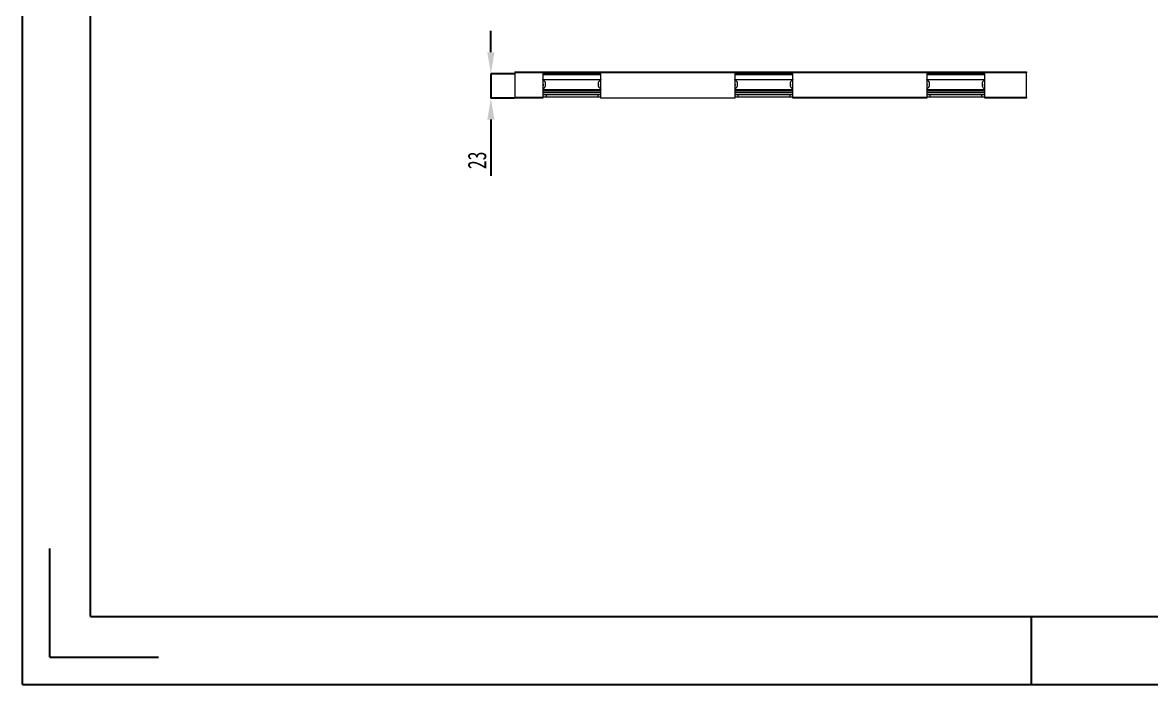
# Model space of a CAD drawing. Header units: millimetres. Extents: x 363 to 745, y -1 to 270.
# Drawn here: x 362.5 to 576.6, y -1.1 to 124.4 of the extents above; entities that cross this region are included whole.
import ezdxf

# ---------------------------------------------------------------- set-up
doc = ezdxf.new("R2010")
doc.units = ezdxf.units.MM
doc.header["$PDSIZE"] = -1
doc.layers.add('图框', color=7, linetype='Continuous')
doc.styles.add('SLDTEXTSTYLE1', font='TXT', dxfattribs={"width": 0.7})
doc.dimstyles.new('SLDDIMSTYLE7', dxfattribs={"dimtxt": 3.5, "dimasz": 4.08, "dimexe": 0, "dimexo": 0.0625, "dimgap": 0.875, "dimtad": 2, "dimlfac": 5, "dimrnd": 1e-09, "dimzin": 12, "dimdsep": 46, "dimtxsty": 'SLDTEXTSTYLE1', "dimsah": 1, "dimcen": 0.09, "dimadec": 0, "dimazin": 3, "dimtfac": 1, "dimtmove": 0, "dimatfit": 0, "dimfxl": 1, "dimfrac": 2, "dimtolj": 1, "dimtzin": 12, "dimarcsym": 0})

# ---------------------------------------------------------------- blocks, each defined once
blk = doc.blocks.new('_D_23')
at = {"layer": 'Defpoints', "color": 0, "transparency": 16777216}
for p in [(451.3, 114.71), (455.88, 114.71), (455.88, 110.11)]:
    blk.add_point(p, dxfattribs=at)
at = {"layer": '图框', "color": 0, "lineweight": -2, "transparency": 16777216}
for p, q in [((451.3, 118.79), (451.3, 122.87)), ((455.81, 114.71), (451.3, 114.71)), ((451.3, 114.71), (451.3, 110.11)), ((455.81, 110.11), (451.3, 110.11)), ((451.3, 106.03), (451.3, 95.39))]:
    blk.add_line(p, q, dxfattribs=at)
at = {"layer": '图框', "color": 0, "transparency": 16777216}
for points in [[(450.62, 118.79), (451.98, 118.79), (451.3, 114.71)], [(450.62, 106.03), (451.98, 106.03), (451.3, 110.11)]]:
    blk.add_solid(points, dxfattribs=at)
at = {"layer": '图框', "color": 0, "transparency": 16777216, "insert": (446.92, 98.3), "char_height": 3.5, "attachment_point": 2, "rotation": 90, "style": 'SLDTEXTSTYLE1'}
blk.add_mtext('\\A1;23', dxfattribs=at)

msp = doc.modelspace()

# ---------------------------------------------------------------- linework, layer by layer
at = {"color": 7, "linetype": 'Continuous'}
for p, q in [((362.5032, -1.0819), (362.5032, 269.503)), ((375.3882, 11.8031), (375.3882, 256.618)), ((367.6572, 4.0721), (367.6572, 24.6881)), ((375.3882, 11.8031), (732.3025, 11.8031)), ((553.8453, -1.0819), (553.8453, 11.8031)), ((367.6572, 4.0721), (388.2731, 4.0721)), ((362.5032, -1.0819), (745.1875, -1.0819))]:
    msp.add_line(p, q, dxfattribs=at)
at = {"color": 7, "linetype": 'Continuous', "lineweight": 15}
for p, q in [((455.8755, 115.1073), (552.8755, 115.1073)), ((455.8755, 115.1073), (455.8755, 114.9073)), ((552.8755, 114.9073), (455.8755, 114.9073)), ((455.8755, 114.9073), (455.8755, 110.3073)), ((472.1635, 114.7073), (461.1635, 114.7073)), ((461.1635, 114.7073), (461.1635, 110.3073)), ((472.0877, 113.5831), (461.2389, 113.5831)), ((472.1635, 110.1073), (472.1635, 114.7073)), ((497.5635, 114.7073), (508.5635, 114.7073)), ((497.5635, 114.7073), (497.5635, 110.1073)), ((508.4877, 113.5831), (497.6398, 113.5831)), ((508.5635, 110.3073), (508.5635, 114.7073)), ((533.9635, 114.7073), (544.9635, 114.7073)), ((533.9635, 114.7073), (533.9635, 110.3073)), ((544.8877, 113.5831), (534.0398, 113.5831)), ((544.9635, 110.3073), (544.9635, 114.7073)), ((552.8755, 115.1073), (552.8755, 114.9073)), ((552.8755, 110.3073), (552.8755, 114.9073)), ((472.1635, 111.6559), (461.1635, 111.6559)), ((461.1635, 111.5073), (472.1635, 111.5073)), ((461.6905, 112.4037), (461.6905, 113.0046)), ((471.6365, 113.0046), (471.6365, 112.4037)), ((508.5635, 111.6559), (497.5635, 111.6559)), ((497.5635, 111.5073), (508.5635, 111.5073)), ((498.0905, 112.4037), (498.0905, 113.0046)), ((508.0365, 113.0046), (508.0365, 112.4037)), ((544.9635, 111.6559), (533.9635, 111.6559)), ((533.9635, 111.5073), (544.9635, 111.5073)), ((534.4905, 112.4037), (534.4905, 113.0046)), ((544.4365, 113.0046), (544.4365, 112.4037)), ((455.8755, 110.3073), (461.1635, 110.3073)), ((455.8755, 110.3073), (455.8755, 110.1073)), ((461.1635, 110.1073), (455.8755, 110.1073)), ((461.7635, 110.7073), (461.1635, 110.7073)), ((461.1635, 110.3073), (461.1635, 110.1073)), ((461.7635, 110.3073), (461.1635, 110.3073)), ((461.7635, 110.7073), (461.7635, 110.3073)), ((471.5635, 110.7073), (461.7635, 110.7073)), ((471.5635, 110.3073), (461.7635, 110.3073)), ((471.5635, 110.7073), (471.5635, 110.3073)), ((472.1635, 110.7073), (471.5635, 110.7073)), ((472.1635, 110.3073), (471.5635, 110.3073)), ((497.5635, 110.1073), (472.1635, 110.1073)), ((498.1635, 110.7073), (497.5635, 110.7073)), ((498.1635, 110.3073), (497.5635, 110.3073)), ((498.1635, 110.7073), (498.1635, 110.3073)), ((507.9635, 110.7073), (498.1635, 110.7073)), ((507.9635, 110.3073), (498.1635, 110.3073)), ((507.9635, 110.7073), (507.9635, 110.3073)), ((508.5635, 110.7073), (507.9635, 110.7073)), ((508.5635, 110.3073), (507.9635, 110.3073)), ((508.5635, 110.3073), (533.9635, 110.3073)), ((508.5635, 110.1073), (508.5635, 110.3073)), ((533.9635, 110.1073), (508.5635, 110.1073)), ((534.5635, 110.7073), (533.9635, 110.7073)), ((533.9635, 110.3073), (533.9635, 110.1073)), ((534.5635, 110.3073), (533.9635, 110.3073)), ((534.5635, 110.7073), (534.5635, 110.3073)), ((544.3635, 110.7073), (534.5635, 110.7073)), ((544.3635, 110.3073), (534.5635, 110.3073)), ((544.3635, 110.7073), (544.3635, 110.3073)), ((544.9635, 110.7073), (544.3635, 110.7073)), ((544.9635, 110.3073), (544.3635, 110.3073)), ((544.9635, 110.3073), (552.8755, 110.3073)), ((544.9635, 110.1073), (544.9635, 110.3073)), ((552.8755, 110.1073), (544.9635, 110.1073)), ((552.8755, 110.3073), (552.8755, 110.1073))]:
    msp.add_line(p, q, dxfattribs=at)
at = {"color": 8, "linetype": 'Continuous', "lineweight": 15}
for p, q in [((472.1635, 114.5073), (461.1635, 114.5073)), ((508.5635, 114.5073), (497.5635, 114.5073)), ((544.9635, 114.5073), (533.9635, 114.5073)), ((472.1635, 111.1073), (461.1635, 111.1073)), ((508.5635, 111.1073), (497.5635, 111.1073)), ((544.9635, 111.1073), (533.9635, 111.1073))]:
    msp.add_line(p, q, dxfattribs=at)
at = {"color": 2, "linetype": 'Continuous'}
for p, q in [((500.3726, 11.8031), (531.2966, 11.8031)), ((531.2966, 11.8031), (551.9126, 11.8031)), ((551.9126, 11.8031), (582.8366, 11.8031))]:
    msp.add_line(p, q, dxfattribs=at)
at = {"color": 7, "linetype": 'Continuous', "lineweight": 15}
for points, knots in [([(461.6905, 113.0046), (461.6905, 113.0291), (461.6798, 113.0517), (461.6553, 113.0927), (461.6409, 113.112), (461.5972, 113.1682), (461.5667, 113.2036), (461.5066, 113.273), (461.4768, 113.3069), (461.4183, 113.3733), (461.3896, 113.4059), (461.3356, 113.4679), (461.3101, 113.4974), (461.2628, 113.5533), (461.2412, 113.5795), (461.214, 113.6141), (461.2057, 113.6249), (461.191, 113.6449), (461.1846, 113.6542), (461.1692, 113.6785), (461.1635, 113.6905), (461.1635, 113.6978)], [0, 0, 0, 0, 0.0625, 0.0625, 0.125, 0.125, 0.25, 0.25, 0.375, 0.375, 0.5, 0.5, 0.625, 0.625, 0.75, 0.75, 0.8125, 0.8125, 0.875, 0.875, 1, 1, 1, 1]), ([(472.1635, 113.6978), (472.1635, 113.6905), (472.1578, 113.6785), (472.1423, 113.6541), (472.1359, 113.6449), (472.1212, 113.6248), (472.113, 113.614), (472.0856, 113.5793), (472.0639, 113.553), (472.0168, 113.4973), (471.9913, 113.4678), (471.9372, 113.4057), (471.9084, 113.3731), (471.8502, 113.3069), (471.8204, 113.2731), (471.7603, 113.2036), (471.7297, 113.1681), (471.6859, 113.1118), (471.6716, 113.0926), (471.647, 113.0514), (471.6365, 113.0289), (471.6365, 113.0046)], [0, 0, 0, 0, 0.125, 0.125, 0.1875, 0.1875, 0.25, 0.25, 0.375, 0.375, 0.5, 0.5, 0.625, 0.625, 0.75, 0.75, 0.875, 0.875, 0.9375, 0.9375, 1, 1, 1, 1]), ([(498.0905, 113.0046), (498.0905, 113.0291), (498.0798, 113.0517), (498.0553, 113.0927), (498.0409, 113.112), (497.9972, 113.1682), (497.9667, 113.2036), (497.9066, 113.273), (497.8768, 113.3069), (497.8183, 113.3733), (497.7896, 113.4059), (497.7356, 113.4679), (497.7101, 113.4974), (497.6628, 113.5533), (497.6412, 113.5795), (497.614, 113.6141), (497.6057, 113.6249), (497.591, 113.6449), (497.5846, 113.6542), (497.5692, 113.6785), (497.5635, 113.6905), (497.5635, 113.6978)], [0, 0, 0, 0, 0.0625, 0.0625, 0.125, 0.125, 0.25, 0.25, 0.375, 0.375, 0.5, 0.5, 0.625, 0.625, 0.75, 0.75, 0.8125, 0.8125, 0.875, 0.875, 1, 1, 1, 1]), ([(508.5635, 113.6978), (508.5635, 113.6905), (508.5578, 113.6785), (508.5423, 113.6541), (508.5359, 113.6449), (508.5212, 113.6248), (508.513, 113.614), (508.4856, 113.5793), (508.4639, 113.553), (508.4168, 113.4973), (508.3913, 113.4678), (508.3372, 113.4057), (508.3084, 113.3731), (508.2502, 113.3069), (508.2204, 113.2731), (508.1603, 113.2036), (508.1297, 113.1681), (508.0859, 113.1118), (508.0716, 113.0926), (508.047, 113.0514), (508.0365, 113.0289), (508.0365, 113.0046)], [0, 0, 0, 0, 0.125, 0.125, 0.1875, 0.1875, 0.25, 0.25, 0.375, 0.375, 0.5, 0.5, 0.625, 0.625, 0.75, 0.75, 0.875, 0.875, 0.9375, 0.9375, 1, 1, 1, 1]), ([(534.4905, 113.0046), (534.4905, 113.0291), (534.4798, 113.0517), (534.4553, 113.0927), (534.4409, 113.112), (534.3972, 113.1682), (534.3667, 113.2036), (534.3066, 113.273), (534.2768, 113.3069), (534.2183, 113.3733), (534.1896, 113.4059), (534.1356, 113.4679), (534.1101, 113.4974), (534.0628, 113.5533), (534.0412, 113.5795), (534.014, 113.6141), (534.0057, 113.6249), (533.991, 113.6449), (533.9846, 113.6542), (533.9692, 113.6785), (533.9635, 113.6905), (533.9635, 113.6978)], [0, 0, 0, 0, 0.0625, 0.0625, 0.125, 0.125, 0.25, 0.25, 0.375, 0.375, 0.5, 0.5, 0.625, 0.625, 0.75, 0.75, 0.8125, 0.8125, 0.875, 0.875, 1, 1, 1, 1]), ([(544.9635, 113.6978), (544.9635, 113.6905), (544.9578, 113.6785), (544.9423, 113.6541), (544.9359, 113.6449), (544.9212, 113.6248), (544.913, 113.614), (544.8856, 113.5793), (544.8639, 113.553), (544.8168, 113.4973), (544.7913, 113.4678), (544.7372, 113.4057), (544.7084, 113.3731), (544.6502, 113.3069), (544.6204, 113.2731), (544.5603, 113.2036), (544.5297, 113.1681), (544.4859, 113.1118), (544.4716, 113.0926), (544.447, 113.0514), (544.4365, 113.0289), (544.4365, 113.0046)], [0, 0, 0, 0, 0.125, 0.125, 0.1875, 0.1875, 0.25, 0.25, 0.375, 0.375, 0.5, 0.5, 0.625, 0.625, 0.75, 0.75, 0.875, 0.875, 0.9375, 0.9375, 1, 1, 1, 1]), ([(461.1635, 112.9218), (461.1635, 112.9111), (461.1663, 112.8955), (461.1752, 112.8546), (461.1811, 112.8303), (461.1929, 112.7742), (461.1986, 112.7436), (461.2069, 112.6774), (461.2093, 112.6427), (461.2094, 112.5728), (461.2069, 112.5378), (461.1987, 112.4717), (461.193, 112.4406), (461.1753, 112.357), (461.1635, 112.3143), (461.1635, 112.2929)], [0, 0, 0, 0, 0.125, 0.125, 0.25, 0.25, 0.375, 0.375, 0.5, 0.5, 0.625, 0.625, 0.75, 0.75, 1, 1, 1, 1]), ([(461.1635, 111.7106), (461.1635, 111.7179), (461.1692, 111.7299), (461.1847, 111.7542), (461.1911, 111.7635), (461.2058, 111.7835), (461.214, 111.7943), (461.2414, 111.829), (461.2631, 111.8553), (461.3102, 111.911), (461.3357, 111.9405), (461.3899, 112.0026), (461.4186, 112.0353), (461.4768, 112.1015), (461.5066, 112.1353), (461.5667, 112.2047), (461.5973, 112.2402), (461.6411, 112.2966), (461.6554, 112.3158), (461.68, 112.3569), (461.6905, 112.3794), (461.6905, 112.4037)], [0, 0, 0, 0, 0.125, 0.125, 0.1875, 0.1875, 0.25, 0.25, 0.375, 0.375, 0.5, 0.5, 0.625, 0.625, 0.75, 0.75, 0.875, 0.875, 0.9375, 0.9375, 1, 1, 1, 1]), ([(471.6365, 112.4037), (471.6365, 112.3792), (471.6472, 112.3566), (471.6717, 112.3156), (471.6861, 112.2963), (471.7298, 112.2401), (471.7603, 112.2047), (471.8506, 112.1004), (471.9107, 112.0329), (471.9912, 111.9406), (472.0166, 111.9112), (472.0637, 111.8556), (472.0855, 111.8292), (472.1128, 111.7945), (472.1211, 111.7837), (472.1358, 111.7636), (472.1423, 111.7543), (472.1578, 111.7299), (472.1635, 111.7179), (472.1635, 111.7106)], [0, 0, 0, 0, 0.0625, 0.0625, 0.125, 0.125, 0.25, 0.25, 0.5, 0.5, 0.625, 0.625, 0.75, 0.75, 0.8125, 0.8125, 0.875, 0.875, 1, 1, 1, 1]), ([(472.1635, 112.2929), (472.1635, 112.3036), (472.1607, 112.3192), (472.1518, 112.3601), (472.1459, 112.3844), (472.1341, 112.4404), (472.1284, 112.4711), (472.1201, 112.5373), (472.1177, 112.572), (472.1176, 112.6419), (472.1201, 112.6769), (472.1283, 112.743), (472.134, 112.774), (472.1517, 112.8577), (472.1635, 112.9004), (472.1635, 112.9218)], [0, 0, 0, 0, 0.125, 0.125, 0.25, 0.25, 0.375, 0.375, 0.5, 0.5, 0.625, 0.625, 0.75, 0.75, 1, 1, 1, 1]), ([(497.5635, 112.9218), (497.5635, 112.9111), (497.5663, 112.8955), (497.5752, 112.8546), (497.5811, 112.8303), (497.5929, 112.7742), (497.5986, 112.7436), (497.6069, 112.6774), (497.6093, 112.6427), (497.6093, 112.5728), (497.6069, 112.5378), (497.5987, 112.4717), (497.593, 112.4407), (497.5753, 112.357), (497.5635, 112.3143), (497.5635, 112.2929)], [0, 0, 0, 0, 0.125, 0.125, 0.25, 0.25, 0.375, 0.375, 0.5, 0.5, 0.625, 0.625, 0.75, 0.75, 1, 1, 1, 1]), ([(497.5635, 111.7106), (497.5635, 111.7179), (497.5692, 111.7299), (497.5847, 111.7542), (497.5911, 111.7635), (497.6058, 111.7835), (497.614, 111.7943), (497.6414, 111.8291), (497.6631, 111.8554), (497.7102, 111.911), (497.7357, 111.9405), (497.7899, 112.0026), (497.8186, 112.0353), (497.8768, 112.1015), (497.9066, 112.1353), (497.9667, 112.2047), (497.9973, 112.2402), (498.0411, 112.2966), (498.0554, 112.3158), (498.08, 112.3569), (498.0905, 112.3794), (498.0905, 112.4037)], [0, 0, 0, 0, 0.125, 0.125, 0.1875, 0.1875, 0.25, 0.25, 0.375, 0.375, 0.5, 0.5, 0.625, 0.625, 0.75, 0.75, 0.875, 0.875, 0.9375, 0.9375, 1, 1, 1, 1]), ([(508.0365, 112.4037), (508.0365, 112.3792), (508.0472, 112.3566), (508.0717, 112.3156), (508.0861, 112.2963), (508.1298, 112.2401), (508.1603, 112.2047), (508.2506, 112.1004), (508.3107, 112.0329), (508.3912, 111.9406), (508.4166, 111.9112), (508.4637, 111.8556), (508.4855, 111.8292), (508.5128, 111.7945), (508.5211, 111.7837), (508.5358, 111.7636), (508.5423, 111.7543), (508.5578, 111.7299), (508.5635, 111.7179), (508.5635, 111.7106)], [0, 0, 0, 0, 0.0625, 0.0625, 0.125, 0.125, 0.25, 0.25, 0.5, 0.5, 0.625, 0.625, 0.75, 0.75, 0.8125, 0.8125, 0.875, 0.875, 1, 1, 1, 1]), ([(508.5635, 112.2929), (508.5635, 112.3036), (508.5607, 112.3192), (508.5518, 112.3601), (508.5459, 112.3844), (508.5341, 112.4404), (508.5284, 112.4711), (508.5201, 112.5373), (508.5177, 112.572), (508.5176, 112.6419), (508.5201, 112.6769), (508.5283, 112.743), (508.534, 112.774), (508.5517, 112.8577), (508.5635, 112.9004), (508.5635, 112.9218)], [0, 0, 0, 0, 0.125, 0.125, 0.25, 0.25, 0.375, 0.375, 0.5, 0.5, 0.625, 0.625, 0.75, 0.75, 1, 1, 1, 1]), ([(533.9635, 112.9218), (533.9635, 112.9111), (533.9663, 112.8955), (533.9752, 112.8546), (533.9811, 112.8303), (533.9929, 112.7742), (533.9986, 112.7436), (534.0069, 112.6774), (534.0093, 112.6427), (534.0094, 112.5728), (534.0069, 112.5378), (533.9987, 112.4717), (533.993, 112.4406), (533.9753, 112.357), (533.9635, 112.3143), (533.9635, 112.2929)], [0, 0, 0, 0, 0.125, 0.125, 0.25, 0.25, 0.375, 0.375, 0.5, 0.5, 0.625, 0.625, 0.75, 0.75, 1, 1, 1, 1]), ([(533.9635, 111.7106), (533.9635, 111.7179), (533.9692, 111.7299), (533.9847, 111.7542), (533.9911, 111.7635), (534.0058, 111.7835), (534.014, 111.7943), (534.0414, 111.829), (534.0631, 111.8553), (534.1102, 111.911), (534.1357, 111.9405), (534.1899, 112.0026), (534.2186, 112.0353), (534.2768, 112.1015), (534.3066, 112.1353), (534.3667, 112.2047), (534.3973, 112.2402), (534.4411, 112.2966), (534.4554, 112.3158), (534.48, 112.3569), (534.4905, 112.3794), (534.4905, 112.4037)], [0, 0, 0, 0, 0.125, 0.125, 0.1875, 0.1875, 0.25, 0.25, 0.375, 0.375, 0.5, 0.5, 0.625, 0.625, 0.75, 0.75, 0.875, 0.875, 0.9375, 0.9375, 1, 1, 1, 1]), ([(544.4365, 112.4037), (544.4365, 112.3792), (544.4472, 112.3566), (544.4717, 112.3156), (544.4861, 112.2963), (544.5298, 112.2401), (544.5603, 112.2047), (544.6506, 112.1004), (544.7107, 112.0329), (544.7912, 111.9406), (544.8166, 111.9112), (544.8637, 111.8556), (544.8855, 111.8292), (544.9128, 111.7945), (544.9211, 111.7837), (544.9358, 111.7636), (544.9423, 111.7543), (544.9578, 111.7299), (544.9635, 111.7179), (544.9635, 111.7106)], [0, 0, 0, 0, 0.0625, 0.0625, 0.125, 0.125, 0.25, 0.25, 0.5, 0.5, 0.625, 0.625, 0.75, 0.75, 0.8125, 0.8125, 0.875, 0.875, 1, 1, 1, 1]), ([(544.9635, 112.2929), (544.9635, 112.3036), (544.9607, 112.3192), (544.9518, 112.3601), (544.9459, 112.3844), (544.9341, 112.4404), (544.9284, 112.4711), (544.9201, 112.5373), (544.9177, 112.572), (544.9176, 112.6419), (544.9201, 112.6769), (544.9283, 112.743), (544.934, 112.774), (544.9517, 112.8577), (544.9635, 112.9004), (544.9635, 112.9218)], [0, 0, 0, 0, 0.125, 0.125, 0.25, 0.25, 0.375, 0.375, 0.5, 0.5, 0.625, 0.625, 0.75, 0.75, 1, 1, 1, 1])]:
    msp.add_open_spline(points, degree=3, knots=knots, dxfattribs=at)

# ---------------------------------------------------------------- dimensions: what is measured, and where the dimension line sits
at = {"layer": '图框', "color": 3}
dim = msp.add_linear_dim(base=(451.2973, 114.7073), p1=(455.8755, 110.1073), p2=(455.8755, 114.7073), angle=90, dimstyle='SLDDIMSTYLE7', dxfattribs=at)
dim.commit()
dim.dimension.update_dxf_attribs({"geometry": '_D_23', "text_midpoint": (451.2973, 98.302), "dimtype": 160})

doc.saveas('drawing.dxf')
